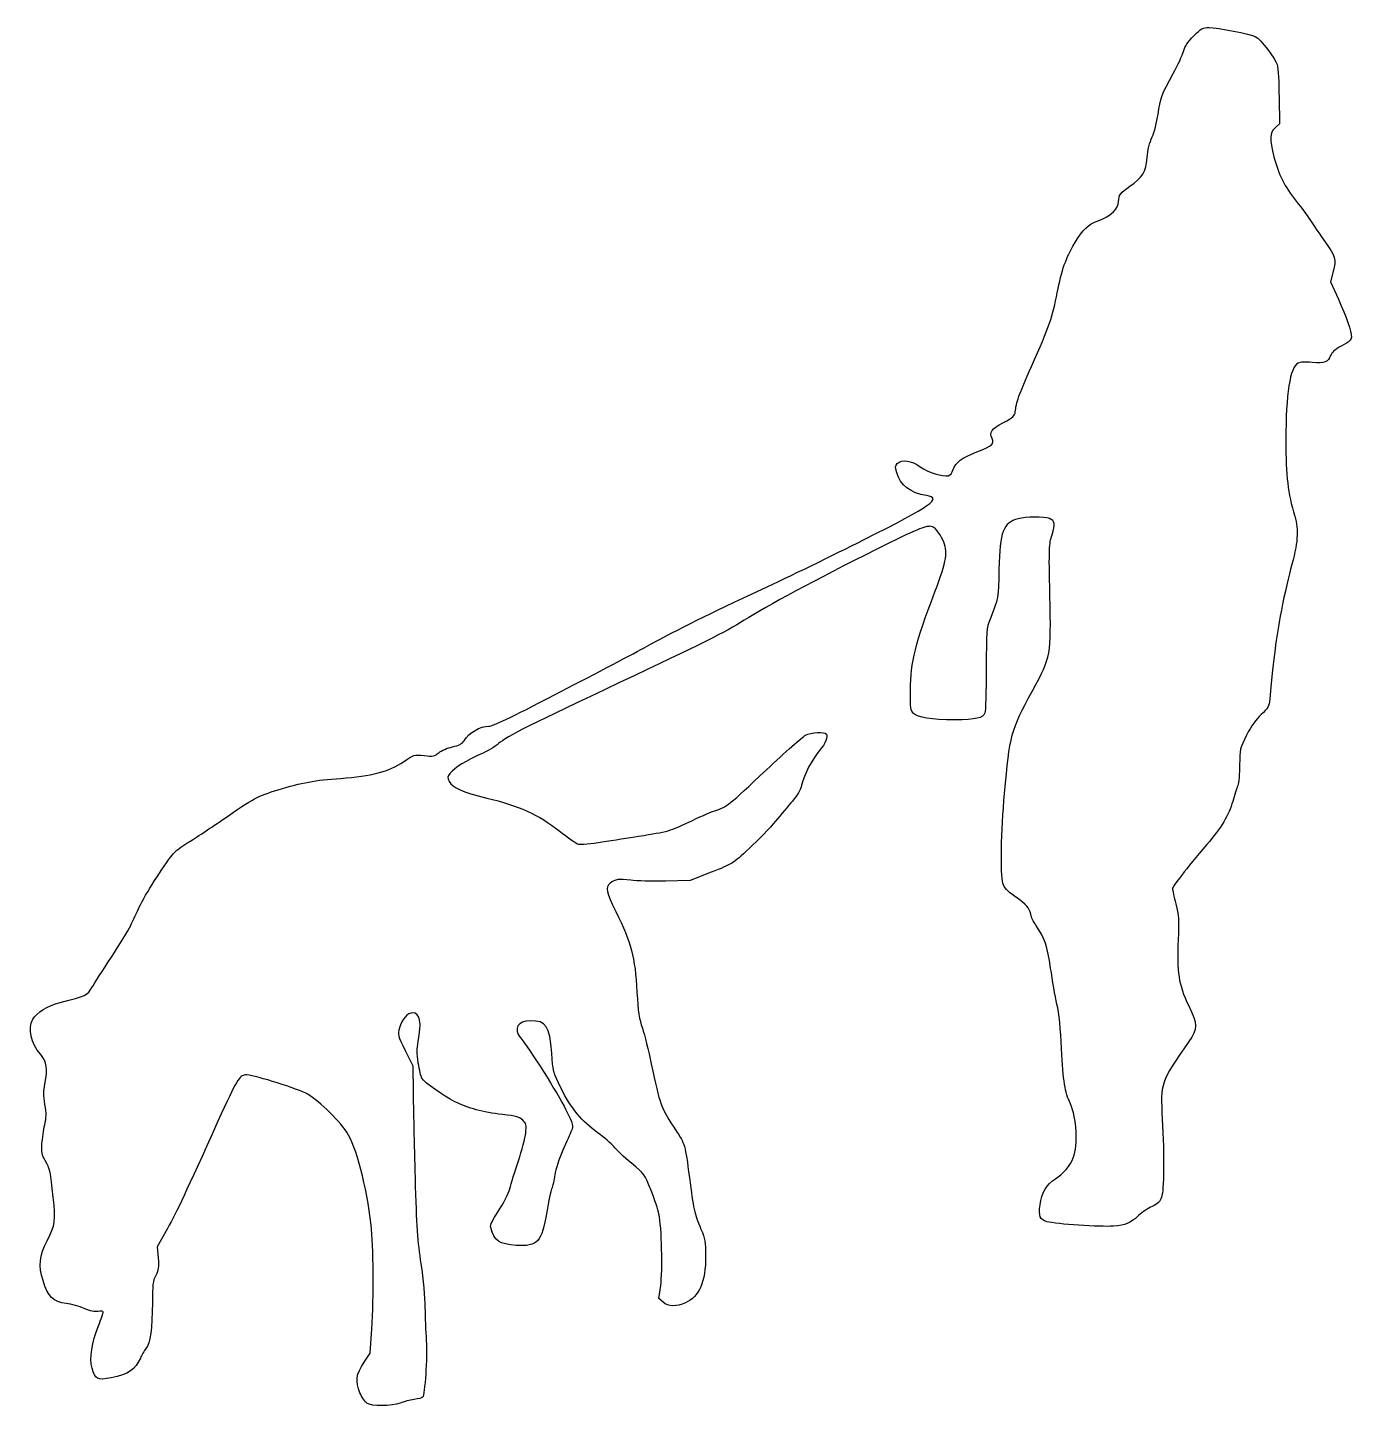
# Model space of a CAD drawing. Header units: centimetres. Extents: x -14.8 to 14.7, y -16.8 to 13.9.
import ezdxf

# ---------------------------------------------------------------- set-up
doc = ezdxf.new("R2010")
doc.units = ezdxf.units.CM
doc.header["$MEASUREMENT"] = 0
doc.layers.add('Layer 1', color=7, linetype='Continuous')

msp = doc.modelspace()

# ---------------------------------------------------------------- linework, layer by layer
at = {"layer": 'Layer 1'}
msp.add_open_spline([(11.2007, 13.716), (11.06664, 13.58194), (11.00314, 13.48317), (10.97139, 13.37028), (10.97139, 13.37028), (10.9467, 13.28209), (10.84439, 13.05984), (10.74208, 12.87639), (10.74208, 12.87639), (10.48808, 12.42131), (10.44927, 12.32253), (10.40341, 11.96622), (10.40341, 11.96622), (10.37872, 11.79689), (10.32227, 11.57111), (10.27288, 11.46528), (10.27288, 11.46528), (10.21644, 11.34181), (10.1741, 11.17247), (10.15999, 10.99961), (10.15999, 10.99961), (10.1353, 10.68564), (10.05063, 10.55158), (9.77899, 10.36814), (9.77899, 10.36814), (9.5638, 10.2235), (9.52499, 10.17058), (9.52499, 10.02595), (9.52499, 10.02595), (9.52499, 9.86367), (9.35566, 9.70492), (9.06991, 9.59556), (9.06991, 9.59556), (8.83708, 9.51089), (8.74535, 9.41917), (8.54074, 9.08756), (8.54074, 9.08756), (8.35377, 8.77712), (8.25499, 8.49489), (8.15974, 7.99395), (8.15974, 7.99395), (8.06096, 7.47889), (7.97982, 7.24253), (7.58471, 6.35001), (7.58471, 6.35001), (7.30954, 5.72912), (7.23899, 5.53862), (7.22488, 5.34459), (7.22488, 5.34459), (7.2143, 5.25287), (7.18255, 5.22112), (6.9603, 5.10117), (6.9603, 5.10117), (6.68513, 4.953), (6.6428, 4.89303), (6.7063, 4.74839), (6.7063, 4.74839), (6.76274, 4.62492), (6.72747, 4.59317), (6.36763, 4.44853), (6.36763, 4.44853), (6.02896, 4.31447), (5.89491, 4.2157), (5.84199, 4.05342), (5.84199, 4.05342), (5.8173, 3.98286), (5.77496, 3.92995), (5.73263, 3.91936), (5.73263, 3.91936), (5.6021, 3.89467), (5.29166, 3.99344), (5.10821, 4.11692), (5.10821, 4.11692), (4.90007, 4.26156), (4.69899, 4.28978), (4.59668, 4.191), (4.59668, 4.191), (4.54729, 4.13808), (4.54376, 4.11339), (4.58257, 3.98639), (4.58257, 3.98639), (4.66371, 3.7077), (4.88949, 3.53483), (5.24932, 3.47486), (5.24932, 3.47486), (5.59857, 3.41842), (5.3869, 3.26672), (3.84526, 2.49061), (3.84526, 2.49061), (3.17498, 2.15194), (2.15898, 1.65805), (1.58748, 1.39347), (1.58748, 1.39347), (0.35981, 0.82197), (-0.18346, 0.55386), (-1.04071, 0.08819), (-1.04071, 0.08819), (-1.38996, -0.10231), (-2.28249, -0.5715), (-3.02685, -0.95603), (-3.02685, -0.95603), (-4.02521, -1.47461), (-4.40974, -1.65806), (-4.50146, -1.65806), (-4.50146, -1.65806), (-4.69196, -1.65806), (-4.9389, -1.8027), (-5.05179, -1.98262), (-5.05179, -1.98262), (-5.09765, -2.05318), (-5.16115, -2.08845), (-5.31285, -2.1202), (-5.31285, -2.1202), (-5.42221, -2.14489), (-5.55979, -2.20487), (-5.61624, -2.25073), (-5.61624, -2.25073), (-5.70796, -2.32834), (-5.73971, -2.3354), (-5.94432, -2.31423), (-5.94432, -2.31423), (-6.16657, -2.29306), (-6.1701, -2.29306), (-6.40293, -2.45181), (-6.40293, -2.45181), (-6.72043, -2.67053), (-7.11907, -2.77637), (-7.79993, -2.82223), (-7.79993, -2.82223), (-8.37143, -2.86104), (-8.66776, -2.91395), (-9.18987, -3.07623), (-9.18987, -3.07623), (-9.65554, -3.21734), (-9.72256, -3.25262), (-10.42459, -3.73945), (-10.42459, -3.73945), (-10.75267, -3.96523), (-11.11603, -4.20159), (-11.2254, -4.26509), (-11.2254, -4.26509), (-11.33829, -4.32859), (-11.48293, -4.44501), (-11.54996, -4.52615), (-11.54996, -4.52615), (-11.74752, -4.77309), (-12.16379, -5.42221), (-12.28021, -5.67268), (-12.28021, -5.67268), (-12.34018, -5.80321), (-12.42838, -5.99371), (-12.47777, -6.09954), (-12.47777, -6.09954), (-12.53069, -6.20537), (-12.72119, -6.52287), (-12.90816, -6.8051), (-12.90816, -6.8051), (-13.09513, -7.08732), (-13.29269, -7.39424), (-13.34208, -7.48243), (-13.34208, -7.48243), (-13.44439, -7.65529), (-13.46202, -7.66587), (-14.04764, -7.81404), (-14.04764, -7.81404), (-14.32281, -7.8846), (-14.58386, -8.04335), (-14.65795, -8.18798), (-14.65795, -8.18798), (-14.77437, -8.4067), (-14.70734, -8.70304), (-14.48156, -8.97467), (-14.48156, -8.97467), (-14.34045, -9.14753), (-14.32281, -9.28159), (-14.38984, -9.63084), (-14.38984, -9.63084), (-14.42159, -9.77548), (-14.41806, -9.88837), (-14.38631, -10.0824), (-14.38631, -10.0824), (-14.35103, -10.29054), (-14.35456, -10.37521), (-14.39337, -10.54101), (-14.39337, -10.54101), (-14.41806, -10.65037), (-14.44629, -10.84087), (-14.45334, -10.96434), (-14.45334, -10.96434), (-14.46745, -11.15131), (-14.45687, -11.20776), (-14.38278, -11.33476), (-14.38278, -11.33476), (-14.27342, -11.52526), (-14.26284, -11.57465), (-14.20286, -12.14615), (-14.20286, -12.14615), (-14.14642, -12.6859), (-14.15347, -12.75646), (-14.33692, -13.11982), (-14.33692, -13.11982), (-14.51331, -13.46201), (-14.53448, -13.67015), (-14.42864, -14.00882), (-14.42864, -14.00882), (-14.32281, -14.3616), (-14.19933, -14.48507), (-13.91358, -14.51682), (-13.91358, -14.51682), (-13.80069, -14.53093), (-13.61725, -14.58032), (-13.51141, -14.62971), (-13.51141, -14.62971), (-13.37383, -14.68968), (-13.28563, -14.70732), (-13.20097, -14.69321), (-13.20097, -14.69321), (-13.13747, -14.68263), (-13.08808, -14.68615), (-13.08808, -14.70732), (-13.08808, -14.70732), (-13.08808, -14.72496), (-13.13747, -14.86607), (-13.19744, -15.01776), (-13.19744, -15.01776), (-13.34561, -15.38112), (-13.39852, -15.73743), (-13.33855, -15.95615), (-13.33855, -15.95615), (-13.26447, -16.21368), (-13.22566, -16.23484), (-12.91169, -16.17134), (-12.91169, -16.17134), (-12.52011, -16.0902), (-12.379, -15.99495), (-12.26258, -15.7339), (-12.26258, -15.7339), (-12.23436, -15.66687), (-12.17791, -15.57162), (-12.13911, -15.52223), (-12.13911, -15.52223), (-12.04033, -15.40229), (-11.99447, -15.06715), (-11.99447, -14.50623), (-11.99447, -14.50623), (-11.99447, -14.09701), (-11.98389, -14.0194), (-11.92039, -13.8924), (-11.92039, -13.8924), (-11.85689, -13.7654), (-11.84631, -13.70896), (-11.86747, -13.50082), (-11.86747, -13.50082), (-11.86747, -13.50082), (-11.88864, -13.2574), (-11.88864, -13.2574), (-11.88864, -13.2574), (-11.88864, -13.2574), (-11.65933, -12.84465), (-11.65933, -12.84465), (-11.65933, -12.84465), (-11.44766, -12.46718), (-11.25716, -12.06148), (-10.53397, -10.45987), (-10.53397, -10.45987), (-10.11416, -9.53559), (-10.05772, -9.44034), (-9.92366, -9.42623), (-9.92366, -9.42623), (-9.79666, -9.41212), (-8.89002, -9.68729), (-8.57605, -9.83545), (-8.57605, -9.83545), (-8.3538, -9.93776), (-7.85638, -10.41401), (-7.66236, -10.70328), (-7.66236, -10.70328), (-7.45775, -11.01725), (-7.22139, -11.91331), (-7.12261, -12.77056), (-7.12261, -12.77056), (-7.06617, -13.22917), (-7.06264, -14.3757), (-7.1085, -15.08478), (-7.1085, -15.08478), (-7.1085, -15.08478), (-7.14731, -15.621), (-7.14731, -15.621), (-7.14731, -15.621), (-7.14731, -15.621), (-7.28137, -15.82561), (-7.28137, -15.82561), (-7.28137, -15.82561), (-7.45776, -16.08667), (-7.47893, -16.256), (-7.37309, -16.50647), (-7.37309, -16.50647), (-7.32723, -16.60525), (-7.2602, -16.71108), (-7.21787, -16.7393), (-7.21787, -16.7393), (-7.11909, -16.80986), (-6.66048, -16.80633), (-6.47351, -16.73577), (-6.47351, -16.73577), (-6.3959, -16.70402), (-6.25832, -16.66874), (-6.16659, -16.65463), (-6.16659, -16.65463), (-6.07487, -16.64052), (-5.98667, -16.61935), (-5.97609, -16.60524), (-5.97609, -16.60524), (-5.9267, -16.55585), (-5.87026, -15.70566), (-5.89495, -15.34582), (-5.89495, -15.34582), (-5.90906, -15.14121), (-5.91964, -14.8096), (-5.92317, -14.60499), (-5.92317, -14.60499), (-5.9267, -14.40038), (-5.9655, -13.96293), (-6.01489, -13.63485), (-6.01489, -13.63485), (-6.08897, -13.13743), (-6.11367, -12.80935), (-6.14542, -11.71221), (-6.14542, -11.71221), (-6.16306, -10.98549), (-6.18423, -10.12824), (-6.18775, -9.80721), (-6.18775, -9.80721), (-6.18775, -9.80721), (-6.19128, -9.22513), (-6.19128, -9.22513), (-6.19128, -9.22513), (-6.19128, -9.22513), (-6.36414, -8.88294), (-6.36414, -8.88294), (-6.36414, -8.88294), (-6.53347, -8.54075), (-6.53347, -8.53369), (-6.49114, -8.37847), (-6.49114, -8.37847), (-6.43822, -8.18444), (-6.31122, -8.04333), (-6.19481, -8.04333), (-6.19481, -8.04333), (-6.03253, -8.04333), (-5.9902, -8.27264), (-6.07487, -8.68539), (-6.07487, -8.68539), (-6.10662, -8.84767), (-6.10662, -8.94645), (-6.07134, -9.16164), (-6.07134, -9.16164), (-6.04665, -9.31333), (-6.01137, -9.4615), (-5.99373, -9.49678), (-5.99373, -9.49678), (-5.94434, -9.5885), (-5.51042, -9.89895), (-5.25642, -10.02242), (-5.25642, -10.02242), (-4.9495, -10.17059), (-4.64611, -10.25525), (-4.19809, -10.30817), (-4.19809, -10.30817), (-3.88765, -10.34345), (-3.81356, -10.36461), (-3.74301, -10.43517), (-3.74301, -10.43517), (-3.66893, -10.50925), (-3.66187, -10.541), (-3.67951, -10.71739), (-3.67951, -10.71739), (-3.69362, -10.83028), (-3.76418, -11.10897), (-3.84179, -11.34181), (-3.84179, -11.34181), (-3.9194, -11.57464), (-4.00407, -11.85334), (-4.03582, -11.9627), (-4.03582, -11.9627), (-4.06757, -12.07206), (-4.18046, -12.29431), (-4.28629, -12.45659), (-4.28629, -12.45659), (-4.42035, -12.6612), (-4.47326, -12.77056), (-4.45915, -12.82348), (-4.45915, -12.82348), (-4.37448, -13.12687), (-4.27218, -13.19742), (-3.89118, -13.22212), (-3.89118, -13.22212), (-3.41493, -13.25387), (-3.31968, -13.14804), (-3.21032, -12.48481), (-3.21032, -12.48481), (-3.16799, -12.24492), (-3.12213, -12.00856), (-3.10096, -11.95917), (-3.10096, -11.95917), (-3.07979, -11.90978), (-3.04804, -11.7722), (-3.0304, -11.65225), (-3.0304, -11.65225), (-3.01276, -11.53231), (-2.93515, -11.28889), (-2.85401, -11.10544), (-2.85401, -11.10544), (-2.77287, -10.92552), (-2.68468, -10.72797), (-2.65998, -10.668), (-2.65998, -10.668), (-2.61412, -10.56217), (-2.62117, -10.53747), (-2.79051, -10.19175), (-2.79051, -10.19175), (-2.95279, -9.85661), (-3.60543, -8.82297), (-3.79593, -8.59719), (-3.79593, -8.59719), (-3.95821, -8.40316), (-3.8559, -8.21972), (-3.58074, -8.21972), (-3.58074, -8.21972), (-3.22443, -8.21972), (-3.1433, -8.33966), (-3.10096, -8.93939), (-3.10096, -8.93939), (-3.07274, -9.34508), (-3.06568, -9.36978), (-2.89635, -9.7155), (-2.89635, -9.7155), (-2.68116, -10.15647), (-2.4201, -10.47397), (-2.07791, -10.71386), (-2.07791, -10.71386), (-1.93327, -10.81617), (-1.77452, -10.95375), (-1.71808, -11.02078), (-1.71808, -11.02078), (-1.66516, -11.09134), (-1.48877, -11.25714), (-1.3265, -11.3912), (-1.3265, -11.3912), (-1.03369, -11.63462), (-1.03017, -11.64167), (-0.88906, -12.00151), (-0.88906, -12.00151), (-0.80792, -12.20259), (-0.73031, -12.43543), (-0.71267, -12.52362), (-0.71267, -12.52362), (-0.64917, -12.8129), (-0.628, -13.79715), (-0.67386, -14.11465), (-0.67386, -14.11465), (-0.67386, -14.11465), (-0.71619, -14.40746), (-0.71619, -14.40746), (-0.71619, -14.40746), (-0.71619, -14.40746), (-0.62094, -14.4886), (-0.62094, -14.4886), (-0.62094, -14.4886), (-0.50452, -14.58738), (-0.32108, -14.59443), (-0.12352, -14.50271), (-0.12352, -14.50271), (0.19045, -14.3616), (0.32804, -14.0441), (0.32804, -13.45849), (0.32804, -13.45849), (0.32804, -13.14452), (0.31746, -13.07749), (0.22221, -12.85877), (0.22221, -12.85877), (0.0811, -12.52716), (0.05288, -12.3931), (-0.03532, -11.71224), (-0.03532, -11.71224), (-0.12704, -10.97846), (-0.1341, -10.96435), (-0.34224, -10.65038), (-0.34224, -10.65038), (-0.65621, -10.18471), (-0.69502, -10.08594), (-0.88199, -9.18282), (-0.88199, -9.18282), (-0.94196, -8.88649), (-1.03368, -8.53018), (-1.07955, -8.38907), (-1.07955, -8.38907), (-1.15363, -8.18093), (-1.17833, -8.02571), (-1.20302, -7.58121), (-1.20302, -7.58121), (-1.24535, -6.79099), (-1.32649, -6.49113), (-1.67221, -5.7891), (-1.67221, -5.7891), (-1.8874, -5.35166), (-1.90857, -5.25288), (-1.79921, -5.15763), (-1.79921, -5.15763), (-1.69338, -5.06944), (-1.59813, -5.05532), (-1.3406, -5.0906), (-1.3406, -5.0906), (-1.2136, -5.10824), (-0.86435, -5.11529), (-0.56449, -5.10824), (-0.56449, -5.10824), (-0.56449, -5.10824), (-0.01768, -5.09413), (-0.01768, -5.09413), (-0.01768, -5.09413), (-0.01768, -5.09413), (0.45151, -4.91069), (0.45151, -4.91069), (0.45151, -4.91069), (0.91718, -4.7343), (0.92423, -4.73077), (1.29465, -4.38505), (1.29465, -4.38505), (1.50279, -4.19455), (1.76737, -3.92291), (1.88379, -3.77827), (1.88379, -3.77827), (2.00373, -3.63363), (2.17307, -3.42902), (2.26126, -3.32671), (2.26126, -3.32671), (2.37062, -3.20324), (2.43765, -3.08329), (2.46587, -2.9704), (2.46587, -2.9704), (2.52584, -2.73404), (2.69165, -2.40948), (2.85745, -2.2084), (2.85745, -2.2084), (3.00209, -2.03554), (3.05853, -1.90148), (3.0162, -1.83798), (3.0162, -1.83798), (2.98092, -1.77801), (2.67401, -1.79212), (2.55053, -1.85915), (2.55053, -1.85915), (2.48703, -1.89443), (2.09897, -2.24015), (1.68622, -2.62821), (1.68622, -2.62821), (0.83955, -3.42549), (0.79722, -3.45724), (0.52911, -3.54543), (0.52911, -3.54543), (0.42328, -3.58071), (0.16575, -3.6936), (-0.04592, -3.7959), (-0.04592, -3.7959), (-0.43398, -3.9864), (-0.52217, -4.01109), (-1.16423, -4.10987), (-1.16423, -4.10987), (-1.36884, -4.14162), (-1.7322, -4.19806), (-1.97562, -4.23687), (-1.97562, -4.23687), (-2.21904, -4.27568), (-2.4554, -4.29684), (-2.50126, -4.28626), (-2.50126, -4.28626), (-2.54712, -4.27568), (-2.74468, -4.14162), (-2.9387, -3.9864), (-2.9387, -3.9864), (-3.38673, -3.63362), (-3.83828, -3.42901), (-4.54737, -3.25968), (-4.54737, -3.25968), (-5.0977, -3.12915), (-5.30584, -3.0339), (-5.38345, -2.88926), (-5.38345, -2.88926), (-5.42578, -2.80459), (-5.42226, -2.78343), (-5.36228, -2.70582), (-5.36228, -2.70582), (-5.26703, -2.58588), (-4.98834, -2.41301), (-4.68495, -2.28601), (-4.68495, -2.28601), (-4.54384, -2.22604), (-4.36392, -2.1202), (-4.28278, -2.04612), (-4.28278, -2.04612), (-4.12756, -1.90501), (-3.47845, -1.57693), (-1.58756, -0.68793), (-1.58756, -0.68793), (0.1975, 0.15168), (0.76194, 0.4339), (1.1888, 0.70201), (1.1888, 0.70201), (1.67563, 1.00893), (2.79041, 1.60865), (4.12744, 2.2754), (4.12744, 2.2754), (5.03761, 2.73048), (5.21047, 2.80457), (5.35158, 2.79046), (5.35158, 2.79046), (5.41861, 2.7834), (5.54208, 2.64229), (5.61264, 2.48707), (5.61264, 2.48707), (5.73258, 2.22601), (5.70436, 2.04257), (5.43272, 1.32996), (5.43272, 1.32996), (4.99528, 0.18343), (4.89297, -0.22579), (4.88944, -0.85373), (4.88944, -0.85373), (4.88591, -1.26295), (4.89297, -1.30881), (4.95647, -1.37584), (4.95647, -1.37584), (5.05525, -1.47109), (5.34453, -1.51695), (5.87722, -1.51695), (5.87722, -1.51695), (6.34641, -1.51695), (6.50869, -1.47814), (6.5475, -1.36526), (6.5475, -1.36526), (6.56514, -1.32293), (6.57572, -0.88195), (6.57572, -0.38807), (6.57572, -0.38807), (6.57925, 0.47271), (6.58278, 0.5221), (6.66391, 0.72318), (6.66391, 0.72318), (6.84735, 1.19237), (6.84735, 1.19943), (6.86147, 1.8309), (6.86147, 1.8309), (6.88264, 2.68109), (6.95319, 2.86807), (7.2848, 2.95979), (7.2848, 2.95979), (7.45766, 3.00565), (7.86688, 3.00918), (7.9833, 2.96685), (7.9833, 2.96685), (8.1103, 2.91746), (8.12088, 2.84691), (8.04327, 2.59996), (8.04327, 2.59996), (7.97624, 2.39535), (7.97271, 2.31774), (7.99388, 1.25235), (7.99388, 1.25235), (8.0221, -0.10937), (8.02916, -0.08115), (7.60582, -0.87137), (7.60582, -0.87137), (7.12251, -1.77095), (7.10135, -1.84856), (6.98493, -3.15737), (6.98493, -3.15737), (6.90732, -4.00051), (6.89321, -4.94948), (6.94965, -5.15762), (6.94965, -5.15762), (6.9814, -5.25993), (7.03432, -5.32343), (7.20718, -5.4469), (7.20718, -5.4469), (7.48235, -5.64093), (7.53526, -5.7009), (7.56701, -5.84554), (7.56701, -5.84554), (7.57759, -5.90904), (7.63051, -6.0184), (7.68343, -6.09248), (7.68343, -6.09248), (7.87746, -6.3747), (7.94096, -6.56167), (8.01151, -7.05204), (8.01151, -7.05204), (8.05032, -7.31662), (8.11382, -7.67293), (8.15262, -7.84932), (8.15262, -7.84932), (8.19848, -8.0504), (8.23376, -8.41024), (8.25493, -8.8371), (8.25493, -8.8371), (8.29374, -9.58499), (8.32549, -9.79666), (8.45249, -10.07182), (8.45249, -10.07182), (8.5936, -10.38226), (8.62535, -10.98199), (8.51599, -11.27126), (8.51599, -11.27126), (8.45602, -11.43707), (8.27963, -11.64168), (8.12088, -11.74045), (8.12088, -11.74045), (7.92332, -11.86039), (7.81044, -12.05089), (7.77516, -12.31901), (7.77516, -12.31901), (7.73988, -12.57301), (7.77516, -12.65768), (7.93038, -12.69648), (7.93038, -12.69648), (8.13146, -12.7494), (9.12277, -12.81642), (9.40852, -12.79526), (9.40852, -12.79526), (9.69427, -12.77409), (9.76483, -12.74234), (9.96944, -12.5589), (9.96944, -12.5589), (10.05058, -12.48482), (10.18816, -12.39309), (10.27283, -12.35429), (10.27283, -12.35429), (10.40336, -12.29785), (10.44216, -12.25904), (10.48097, -12.14968), (10.48097, -12.14968), (10.53741, -11.98387), (10.54447, -11.2501), (10.49861, -10.40696), (10.49861, -10.40696), (10.45628, -9.59204), (10.44922, -9.61321), (11.08775, -8.6854), (11.08775, -8.6854), (11.29236, -8.38907), (11.29236, -8.31851), (11.08069, -7.87401), (11.08069, -7.87401), (10.85844, -7.40482), (10.81963, -7.14729), (10.85138, -6.42057), (10.85138, -6.42057), (10.87255, -5.96549), (10.86549, -5.87729), (10.79846, -5.61976), (10.79846, -5.61976), (10.75965, -5.45748), (10.72438, -5.30579), (10.72438, -5.28109), (10.72438, -5.28109), (10.72438, -5.22817), (11.02424, -4.84365), (11.48991, -4.29684), (11.48991, -4.29684), (11.81447, -3.91584), (11.97674, -3.64773), (12.06847, -3.33376), (12.06847, -3.33376), (12.10728, -3.1997), (12.15666, -3.03743), (12.17783, -2.98098), (12.17783, -2.98098), (12.199, -2.92101), (12.22016, -2.71287), (12.22016, -2.51884), (12.22016, -2.51884), (12.22369, -2.16959), (12.22722, -2.15548), (12.37538, -1.85915), (12.37538, -1.85915), (12.47769, -1.65807), (12.58705, -1.50284), (12.69994, -1.40054), (12.69994, -1.40054), (12.85516, -1.25943), (12.8728, -1.22415), (12.89044, -1.05482), (12.89044, -1.05482), (12.98922, -0.0494), (13.03155, 0.27515), (13.1268, 0.79374), (13.1268, 0.79374), (13.18677, 1.12182), (13.28908, 1.59102), (13.35611, 1.83443), (13.35611, 1.83443), (13.52192, 2.43062), (13.53955, 2.69874), (13.44783, 3.01624), (13.44783, 3.01624), (13.29261, 3.54188), (13.25027, 3.89466), (13.25027, 4.70957), (13.25027, 4.70957), (13.25027, 5.73968), (13.34199, 6.32882), (13.52191, 6.42407), (13.52191, 6.42407), (13.56777, 6.44876), (13.68419, 6.45582), (13.83588, 6.44171), (13.83588, 6.44171), (14.11457, 6.41702), (14.19571, 6.44524), (14.2451, 6.5934), (14.2451, 6.5934), (14.26979, 6.66748), (14.34035, 6.72746), (14.49557, 6.80859), (14.49557, 6.80859), (14.65785, 6.89678), (14.71076, 6.94265), (14.71076, 7.00262), (14.71076, 7.00262), (14.71076, 7.1402), (14.6014, 7.45418), (14.42148, 7.84929), (14.42148, 7.84929), (14.42148, 7.84929), (14.24156, 8.23382), (14.24156, 8.23382), (14.24156, 8.23382), (14.24156, 8.23382), (14.30153, 8.46665), (14.30153, 8.46665), (14.30153, 8.46665), (14.37561, 8.74182), (14.35797, 8.79826), (14.11809, 9.1334), (14.11809, 9.1334), (14.02637, 9.2604), (13.89584, 9.45443), (13.82881, 9.56026), (13.82881, 9.56026), (13.76178, 9.66609), (13.60303, 9.88129), (13.47956, 10.03651), (13.47956, 10.03651), (13.22203, 10.35754), (13.08798, 10.62212), (12.98567, 11.02076), (12.98567, 11.02076), (12.88336, 11.41234), (12.88689, 11.55345), (13.01036, 11.66634), (13.01036, 11.66634), (13.01036, 11.66634), (13.10561, 11.75453), (13.10561, 11.75453), (13.10561, 11.75453), (13.10561, 11.75453), (13.09855, 12.34367), (13.09855, 12.34367), (13.09855, 12.34367), (13.09855, 12.66823), (13.07738, 12.99631), (13.05622, 13.07392), (13.05622, 13.07392), (13.02094, 13.2115), (12.69286, 13.63131), (12.56939, 13.70186), (12.56939, 13.70186), (12.47767, 13.75125), (11.71567, 13.89942), (11.53928, 13.89942), (11.53928, 13.89942), (11.39817, 13.89942), (11.36642, 13.88178), (11.20061, 13.71598), (11.20061, 13.71598), (11.20061, 13.71598), (11.2007, 13.716), (11.2007, 13.716)], degree=3, knots=[0, 0, 0, 0, 0.0044843, 0.0044843, 0.0044843, 0.0044843, 0.00896861, 0.00896861, 0.00896861, 0.00896861, 0.01345291, 0.01345291, 0.01345291, 0.01345291, 0.01793722, 0.01793722, 0.01793722, 0.01793722, 0.02242152, 0.02242152, 0.02242152, 0.02242152, 0.02690583, 0.02690583, 0.02690583, 0.02690583, 0.03139013, 0.03139013, 0.03139013, 0.03139013, 0.03587444, 0.03587444, 0.03587444, 0.03587444, 0.04035874, 0.04035874, 0.04035874, 0.04035874, 0.04484305, 0.04484305, 0.04484305, 0.04484305, 0.04932735, 0.04932735, 0.04932735, 0.04932735, 0.05381166, 0.05381166, 0.05381166, 0.05381166, 0.05829596, 0.05829596, 0.05829596, 0.05829596, 0.06278027, 0.06278027, 0.06278027, 0.06278027, 0.06726457, 0.06726457, 0.06726457, 0.06726457, 0.07174888, 0.07174888, 0.07174888, 0.07174888, 0.07623318, 0.07623318, 0.07623318, 0.07623318, 0.08071749, 0.08071749, 0.08071749, 0.08071749, 0.08520179, 0.08520179, 0.08520179, 0.08520179, 0.0896861, 0.0896861, 0.0896861, 0.0896861, 0.0941704, 0.0941704, 0.0941704, 0.0941704, 0.09865471, 0.09865471, 0.09865471, 0.09865471, 0.10313901, 0.10313901, 0.10313901, 0.10313901, 0.10762332, 0.10762332, 0.10762332, 0.10762332, 0.11210762, 0.11210762, 0.11210762, 0.11210762, 0.11659193, 0.11659193, 0.11659193, 0.11659193, 0.12107623, 0.12107623, 0.12107623, 0.12107623, 0.12556054, 0.12556054, 0.12556054, 0.12556054, 0.13004484, 0.13004484, 0.13004484, 0.13004484, 0.13452915, 0.13452915, 0.13452915, 0.13452915, 0.13901345, 0.13901345, 0.13901345, 0.13901345, 0.14349776, 0.14349776, 0.14349776, 0.14349776, 0.14798206, 0.14798206, 0.14798206, 0.14798206, 0.15246637, 0.15246637, 0.15246637, 0.15246637, 0.15695067, 0.15695067, 0.15695067, 0.15695067, 0.16143498, 0.16143498, 0.16143498, 0.16143498, 0.16591928, 0.16591928, 0.16591928, 0.16591928, 0.17040359, 0.17040359, 0.17040359, 0.17040359, 0.17488789, 0.17488789, 0.17488789, 0.17488789, 0.1793722, 0.1793722, 0.1793722, 0.1793722, 0.1838565, 0.1838565, 0.1838565, 0.1838565, 0.18834081, 0.18834081, 0.18834081, 0.18834081, 0.19282511, 0.19282511, 0.19282511, 0.19282511, 0.19730942, 0.19730942, 0.19730942, 0.19730942, 0.20179372, 0.20179372, 0.20179372, 0.20179372, 0.20627803, 0.20627803, 0.20627803, 0.20627803, 0.21076233, 0.21076233, 0.21076233, 0.21076233, 0.21524664, 0.21524664, 0.21524664, 0.21524664, 0.21973094, 0.21973094, 0.21973094, 0.21973094, 0.22421525, 0.22421525, 0.22421525, 0.22421525, 0.22869955, 0.22869955, 0.22869955, 0.22869955, 0.23318386, 0.23318386, 0.23318386, 0.23318386, 0.23766816, 0.23766816, 0.23766816, 0.23766816, 0.24215247, 0.24215247, 0.24215247, 0.24215247, 0.24663677, 0.24663677, 0.24663677, 0.24663677, 0.25112108, 0.25112108, 0.25112108, 0.25112108, 0.25560538, 0.25560538, 0.25560538, 0.25560538, 0.26008969, 0.26008969, 0.26008969, 0.26008969, 0.26457399, 0.26457399, 0.26457399, 0.26457399, 0.2690583, 0.2690583, 0.2690583, 0.2690583, 0.2735426, 0.2735426, 0.2735426, 0.2735426, 0.27802691, 0.27802691, 0.27802691, 0.27802691, 0.28251121, 0.28251121, 0.28251121, 0.28251121, 0.28699552, 0.28699552, 0.28699552, 0.28699552, 0.29147982, 0.29147982, 0.29147982, 0.29147982, 0.29596413, 0.29596413, 0.29596413, 0.29596413, 0.30044843, 0.30044843, 0.30044843, 0.30044843, 0.30493274, 0.30493274, 0.30493274, 0.30493274, 0.30941704, 0.30941704, 0.30941704, 0.30941704, 0.31390135, 0.31390135, 0.31390135, 0.31390135, 0.31838565, 0.31838565, 0.31838565, 0.31838565, 0.32286996, 0.32286996, 0.32286996, 0.32286996, 0.32735426, 0.32735426, 0.32735426, 0.32735426, 0.33183857, 0.33183857, 0.33183857, 0.33183857, 0.33632287, 0.33632287, 0.33632287, 0.33632287, 0.34080717, 0.34080717, 0.34080717, 0.34080717, 0.34529148, 0.34529148, 0.34529148, 0.34529148, 0.34977578, 0.34977578, 0.34977578, 0.34977578, 0.35426009, 0.35426009, 0.35426009, 0.35426009, 0.35874439, 0.35874439, 0.35874439, 0.35874439, 0.3632287, 0.3632287, 0.3632287, 0.3632287, 0.367713, 0.367713, 0.367713, 0.367713, 0.37219731, 0.37219731, 0.37219731, 0.37219731, 0.37668161, 0.37668161, 0.37668161, 0.37668161, 0.38116592, 0.38116592, 0.38116592, 0.38116592, 0.38565022, 0.38565022, 0.38565022, 0.38565022, 0.39013453, 0.39013453, 0.39013453, 0.39013453, 0.39461883, 0.39461883, 0.39461883, 0.39461883, 0.39910314, 0.39910314, 0.39910314, 0.39910314, 0.40358744, 0.40358744, 0.40358744, 0.40358744, 0.40807175, 0.40807175, 0.40807175, 0.40807175, 0.41255605, 0.41255605, 0.41255605, 0.41255605, 0.41704036, 0.41704036, 0.41704036, 0.41704036, 0.42152466, 0.42152466, 0.42152466, 0.42152466, 0.42600897, 0.42600897, 0.42600897, 0.42600897, 0.43049327, 0.43049327, 0.43049327, 0.43049327, 0.43497758, 0.43497758, 0.43497758, 0.43497758, 0.43946188, 0.43946188, 0.43946188, 0.43946188, 0.44394619, 0.44394619, 0.44394619, 0.44394619, 0.44843049, 0.44843049, 0.44843049, 0.44843049, 0.4529148, 0.4529148, 0.4529148, 0.4529148, 0.4573991, 0.4573991, 0.4573991, 0.4573991, 0.46188341, 0.46188341, 0.46188341, 0.46188341, 0.46636771, 0.46636771, 0.46636771, 0.46636771, 0.47085202, 0.47085202, 0.47085202, 0.47085202, 0.47533632, 0.47533632, 0.47533632, 0.47533632, 0.47982063, 0.47982063, 0.47982063, 0.47982063, 0.48430493, 0.48430493, 0.48430493, 0.48430493, 0.48878924, 0.48878924, 0.48878924, 0.48878924, 0.49327354, 0.49327354, 0.49327354, 0.49327354, 0.49775785, 0.49775785, 0.49775785, 0.49775785, 0.50224215, 0.50224215, 0.50224215, 0.50224215, 0.50672646, 0.50672646, 0.50672646, 0.50672646, 0.51121076, 0.51121076, 0.51121076, 0.51121076, 0.51569507, 0.51569507, 0.51569507, 0.51569507, 0.52017937, 0.52017937, 0.52017937, 0.52017937, 0.52466368, 0.52466368, 0.52466368, 0.52466368, 0.52914798, 0.52914798, 0.52914798, 0.52914798, 0.53363229, 0.53363229, 0.53363229, 0.53363229, 0.53811659, 0.53811659, 0.53811659, 0.53811659, 0.5426009, 0.5426009, 0.5426009, 0.5426009, 0.5470852, 0.5470852, 0.5470852, 0.5470852, 0.55156951, 0.55156951, 0.55156951, 0.55156951, 0.55605381, 0.55605381, 0.55605381, 0.55605381, 0.56053812, 0.56053812, 0.56053812, 0.56053812, 0.56502242, 0.56502242, 0.56502242, 0.56502242, 0.56950673, 0.56950673, 0.56950673, 0.56950673, 0.57399103, 0.57399103, 0.57399103, 0.57399103, 0.57847534, 0.57847534, 0.57847534, 0.57847534, 0.58295964, 0.58295964, 0.58295964, 0.58295964, 0.58744395, 0.58744395, 0.58744395, 0.58744395, 0.59192825, 0.59192825, 0.59192825, 0.59192825, 0.59641256, 0.59641256, 0.59641256, 0.59641256, 0.60089686, 0.60089686, 0.60089686, 0.60089686, 0.60538117, 0.60538117, 0.60538117, 0.60538117, 0.60986547, 0.60986547, 0.60986547, 0.60986547, 0.61434978, 0.61434978, 0.61434978, 0.61434978, 0.61883408, 0.61883408, 0.61883408, 0.61883408, 0.62331839, 0.62331839, 0.62331839, 0.62331839, 0.62780269, 0.62780269, 0.62780269, 0.62780269, 0.632287, 0.632287, 0.632287, 0.632287, 0.6367713, 0.6367713, 0.6367713, 0.6367713, 0.64125561, 0.64125561, 0.64125561, 0.64125561, 0.64573991, 0.64573991, 0.64573991, 0.64573991, 0.65022422, 0.65022422, 0.65022422, 0.65022422, 0.65470852, 0.65470852, 0.65470852, 0.65470852, 0.65919283, 0.65919283, 0.65919283, 0.65919283, 0.66367713, 0.66367713, 0.66367713, 0.66367713, 0.66816143, 0.66816143, 0.66816143, 0.66816143, 0.67264574, 0.67264574, 0.67264574, 0.67264574, 0.67713004, 0.67713004, 0.67713004, 0.67713004, 0.68161435, 0.68161435, 0.68161435, 0.68161435, 0.68609865, 0.68609865, 0.68609865, 0.68609865, 0.69058296, 0.69058296, 0.69058296, 0.69058296, 0.69506726, 0.69506726, 0.69506726, 0.69506726, 0.69955157, 0.69955157, 0.69955157, 0.69955157, 0.70403587, 0.70403587, 0.70403587, 0.70403587, 0.70852018, 0.70852018, 0.70852018, 0.70852018, 0.71300448, 0.71300448, 0.71300448, 0.71300448, 0.71748879, 0.71748879, 0.71748879, 0.71748879, 0.72197309, 0.72197309, 0.72197309, 0.72197309, 0.7264574, 0.7264574, 0.7264574, 0.7264574, 0.7309417, 0.7309417, 0.7309417, 0.7309417, 0.73542601, 0.73542601, 0.73542601, 0.73542601, 0.73991031, 0.73991031, 0.73991031, 0.73991031, 0.74439462, 0.74439462, 0.74439462, 0.74439462, 0.74887892, 0.74887892, 0.74887892, 0.74887892, 0.75336323, 0.75336323, 0.75336323, 0.75336323, 0.75784753, 0.75784753, 0.75784753, 0.75784753, 0.76233184, 0.76233184, 0.76233184, 0.76233184, 0.76681614, 0.76681614, 0.76681614, 0.76681614, 0.77130045, 0.77130045, 0.77130045, 0.77130045, 0.77578475, 0.77578475, 0.77578475, 0.77578475, 0.78026906, 0.78026906, 0.78026906, 0.78026906, 0.78475336, 0.78475336, 0.78475336, 0.78475336, 0.78923767, 0.78923767, 0.78923767, 0.78923767, 0.79372197, 0.79372197, 0.79372197, 0.79372197, 0.79820628, 0.79820628, 0.79820628, 0.79820628, 0.80269058, 0.80269058, 0.80269058, 0.80269058, 0.80717489, 0.80717489, 0.80717489, 0.80717489, 0.81165919, 0.81165919, 0.81165919, 0.81165919, 0.8161435, 0.8161435, 0.8161435, 0.8161435, 0.8206278, 0.8206278, 0.8206278, 0.8206278, 0.82511211, 0.82511211, 0.82511211, 0.82511211, 0.82959641, 0.82959641, 0.82959641, 0.82959641, 0.83408072, 0.83408072, 0.83408072, 0.83408072, 0.83856502, 0.83856502, 0.83856502, 0.83856502, 0.84304933, 0.84304933, 0.84304933, 0.84304933, 0.84753363, 0.84753363, 0.84753363, 0.84753363, 0.85201794, 0.85201794, 0.85201794, 0.85201794, 0.85650224, 0.85650224, 0.85650224, 0.85650224, 0.86098655, 0.86098655, 0.86098655, 0.86098655, 0.86547085, 0.86547085, 0.86547085, 0.86547085, 0.86995516, 0.86995516, 0.86995516, 0.86995516, 0.87443946, 0.87443946, 0.87443946, 0.87443946, 0.87892377, 0.87892377, 0.87892377, 0.87892377, 0.88340807, 0.88340807, 0.88340807, 0.88340807, 0.88789238, 0.88789238, 0.88789238, 0.88789238, 0.89237668, 0.89237668, 0.89237668, 0.89237668, 0.89686099, 0.89686099, 0.89686099, 0.89686099, 0.90134529, 0.90134529, 0.90134529, 0.90134529, 0.9058296, 0.9058296, 0.9058296, 0.9058296, 0.9103139, 0.9103139, 0.9103139, 0.9103139, 0.91479821, 0.91479821, 0.91479821, 0.91479821, 0.91928251, 0.91928251, 0.91928251, 0.91928251, 0.92376682, 0.92376682, 0.92376682, 0.92376682, 0.92825112, 0.92825112, 0.92825112, 0.92825112, 0.93273543, 0.93273543, 0.93273543, 0.93273543, 0.93721973, 0.93721973, 0.93721973, 0.93721973, 0.94170404, 0.94170404, 0.94170404, 0.94170404, 0.94618834, 0.94618834, 0.94618834, 0.94618834, 0.95067265, 0.95067265, 0.95067265, 0.95067265, 0.95515695, 0.95515695, 0.95515695, 0.95515695, 0.95964126, 0.95964126, 0.95964126, 0.95964126, 0.96412556, 0.96412556, 0.96412556, 0.96412556, 0.96860987, 0.96860987, 0.96860987, 0.96860987, 0.97309417, 0.97309417, 0.97309417, 0.97309417, 0.97757848, 0.97757848, 0.97757848, 0.97757848, 0.98206278, 0.98206278, 0.98206278, 0.98206278, 0.98654709, 0.98654709, 0.98654709, 0.98654709, 0.99103139, 0.99103139, 0.99103139, 0.99103139, 1, 1, 1, 1], dxfattribs=at)

doc.saveas('drawing.dxf')
